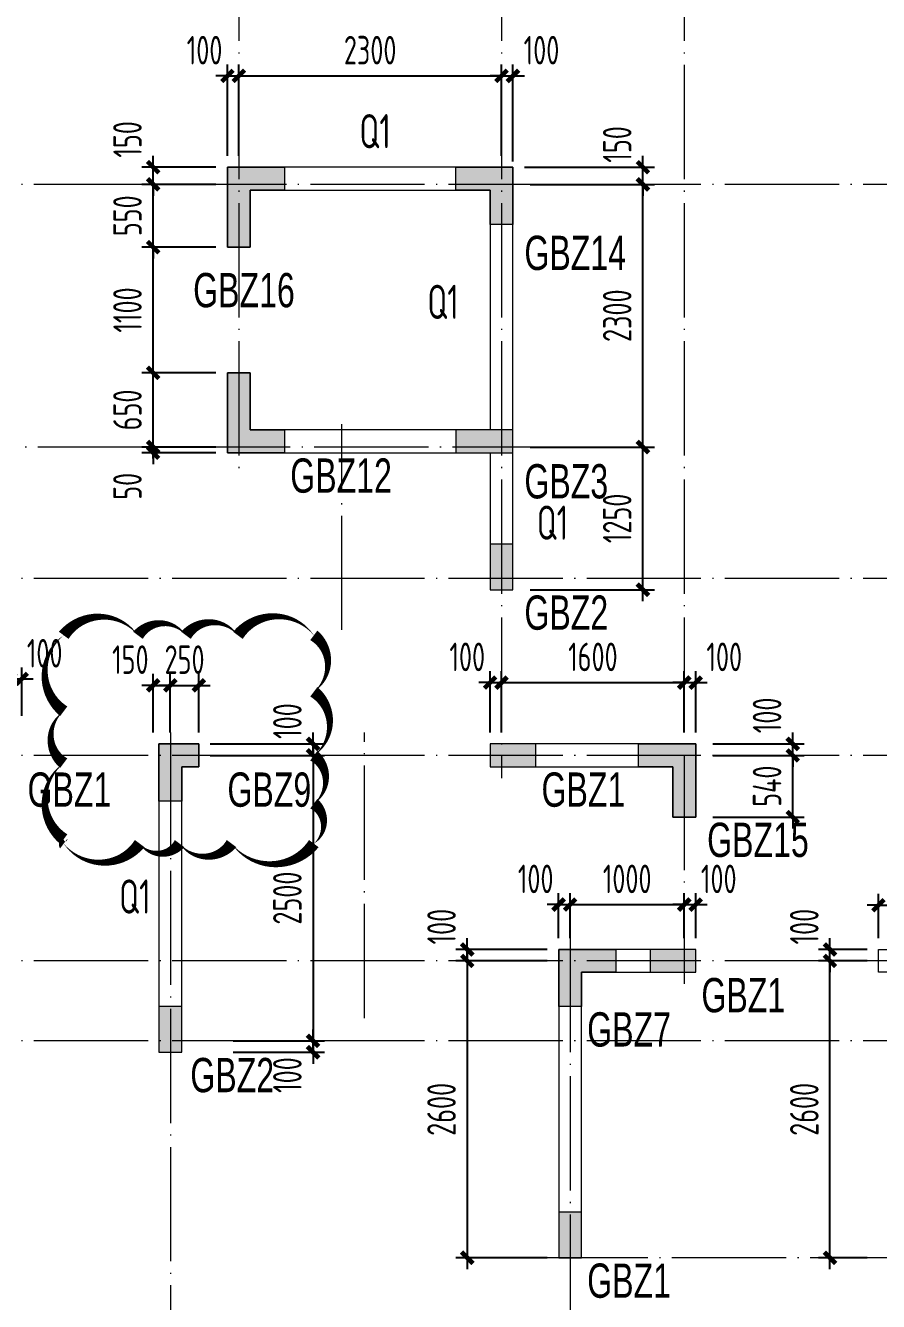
# Model space of a CAD drawing. Extents: x 5874492 to 7194610, y -939842 to -279257.
# Drawn here: x 6303842 to 6311310, y -764633 to -753460 of the extents above; entities that cross this region are included whole.
import ezdxf
from ezdxf.enums import TextEntityAlignment as Align

# ---------------------------------------------------------------- set-up
doc = ezdxf.new("R2010")
doc.units = 0
doc.header["$LTSCALE"] = 1000
doc.linetypes.add('DOTE', pattern=[2.42, 2, -0.2, 0.02, -0.2])
for name, color, linetype, lineweight in [('A-轴线-塔楼', 1, 'DOTE', 9), ('A-轴线-隔墙', 41, 'DOTE', 9), ('S-基础-HATCH', 251, 'Continuous', 20), ('S-墙柱-COLU', 50, 'Continuous', 20), ('S-墙柱-DIM', 3, 'Continuous', 20), ('S-墙柱-WALL', 6, 'Continuous', 20), ('S-墙柱-编号', 4, 'Continuous', 20), ('S-通用-TEXT', 7, 'Continuous', 20)]:
    doc.layers.add(name, color=color, linetype=linetype, lineweight=lineweight)
doc.layers.add('S-活动层-非打印1', color=170, linetype='Continuous', plot=False)
doc.styles.add('BW_Dim', font='Bweng.shx', dxfattribs={"width": 0.7, "bigfont": 'hztxt.shx'})
doc.styles.add('TSSD_Dimension', font='tssdeng.shx', dxfattribs={"width": 0.7, "bigfont": 'tssdchn.shx'})
doc.styles.add('TSSD_Rein', font='tssdeng.shx', dxfattribs={"width": 0.7, "bigfont": 'hztxt.shx'})
doc.dimstyles.new('TSSD_100_100', dxfattribs={"dimtxt": 250, "dimasz": 100, "dimexe": 100, "dimexo": 100, "dimgap": 100, "dimtad": 1, "dimdec": 0, "dimzin": 0, "dimdsep": 46, "dimtxsty": 'TSSD_Dimension', "dimblk": 'ARCHTICK', "dimcen": 0, "dimdle": 100, "dimclrt": 7, "dimadec": 0, "dimazin": 0, "dimtfac": 1, "dimtdec": 0, "dimtix": 1, "dimtmove": 2, "dimatfit": 0, "dimfxl": 0, "dimtolj": 1, "dimtzin": 0, "dimarcsym": 0})
doc.dimstyles.new('TSSD_100_100$0', dxfattribs={"dimtxt": 250, "dimasz": 100, "dimexe": 100, "dimexo": 250, "dimgap": 100, "dimtad": 1, "dimdec": 0, "dimzin": 0, "dimdsep": 46, "dimtxsty": 'TSSD_Dimension', "dimblk": 'ARCHTICK', "dimcen": 0, "dimdle": 100, "dimclrd": 256, "dimclre": 256, "dimclrt": 7, "dimadec": 0, "dimazin": 0, "dimtfac": 1, "dimtdec": 0, "dimtix": 1, "dimtmove": 2, "dimatfit": 3, "dimldrblk": 'ARCHTICK', "dimfxl": 0, "dimtolj": 1, "dimtzin": 0, "dimlwd": -1, "dimarcsym": 0})

# ---------------------------------------------------------------- blocks, each defined once
blk = doc.blocks.new('_ArchTick')
at = {"color": 0, "linetype": 'ByBlock', "const_width": 0.4}
blk.add_lwpolyline([(-0.5, -0.5), (0.5, 0.5)], dxfattribs=at)
blk = doc.blocks.new('*D1248')
at = {"layer": 'Defpoints', "color": 0, "transparency": 16777216}
for p in [(6308160, -754851), (6309248, -754851), (6308160, -757151)]:
    blk.add_point(p, dxfattribs=at)
at = {"layer": 'S-墙柱-DIM', "color": 0, "lineweight": -2, "transparency": 16777216}
for p, q in [((6309248, -757251), (6309248, -754751)), ((6308260, -754851), (6309348, -754851)), ((6308260, -757151), (6309348, -757151))]:
    blk.add_line(p, q, dxfattribs=at)
at = {"layer": 'S-墙柱-DIM', "color": 0, "lineweight": -2, "transparency": 16777216, "xscale": 100, "yscale": 100, "zscale": 100}
for p, rotation in [((6309248, -754851), 90), ((6309248, -757151), 270)]:
    blk.add_blockref('_ArchTick', p, dxfattribs=dict(at, rotation=rotation))
at = {"layer": 'S-墙柱-DIM', "color": 7, "transparency": 16777216, "insert": (6309023, -756001), "char_height": 250, "attachment_point": 5, "rotation": 90, "style": 'TSSD_Dimension'}
blk.add_mtext('\\A1;2300', dxfattribs=at)
blk = doc.blocks.new('*D1249')
at = {"layer": 'Defpoints', "color": 0, "transparency": 16777216}
for p in [(6305710, -753901), (6305610, -754701), (6305710, -754701)]:
    blk.add_point(p, dxfattribs=at)
at = {"layer": 'S-墙柱-DIM', "color": 0, "lineweight": -2, "transparency": 16777216}
for p, q in [((6305610, -754601), (6305610, -753801)), ((6305710, -754601), (6305710, -753801)), ((6305610, -753901), (6305510, -753901)), ((6305610, -753901), (6305710, -753901)), ((6305710, -753901), (6305810, -753901))]:
    blk.add_line(p, q, dxfattribs=at)
at = {"layer": 'S-墙柱-DIM', "color": 0, "lineweight": -2, "transparency": 16777216, "xscale": 100, "yscale": 100, "zscale": 100}
blk.add_blockref('_ArchTick', (6305610, -753901), dxfattribs=at)
at = {"layer": 'S-墙柱-DIM', "color": 0, "lineweight": -2, "transparency": 16777216, "xscale": 100, "yscale": 100, "zscale": 100, "rotation": 180}
blk.add_blockref('_ArchTick', (6305710, -753901), dxfattribs=at)
at = {"layer": 'S-墙柱-DIM', "color": 7, "transparency": 16777216, "insert": (6305410, -753676), "char_height": 250, "attachment_point": 5, "style": 'TSSD_Dimension'}
blk.add_mtext('\\A1;100', dxfattribs=at)
blk = doc.blocks.new('*D1250')
at = {"layer": 'Defpoints', "color": 0, "transparency": 16777216}
for p in [(6308010, -753901), (6305710, -754701), (6308010, -754701)]:
    blk.add_point(p, dxfattribs=at)
at = {"layer": 'S-墙柱-DIM', "color": 0, "lineweight": -2, "transparency": 16777216}
for p, q in [((6305710, -754601), (6305710, -753801)), ((6308010, -754601), (6308010, -753801)), ((6305610, -753901), (6308110, -753901))]:
    blk.add_line(p, q, dxfattribs=at)
at = {"layer": 'S-墙柱-DIM', "color": 0, "lineweight": -2, "transparency": 16777216, "xscale": 100, "yscale": 100, "zscale": 100, "rotation": 180}
blk.add_blockref('_ArchTick', (6305710, -753901), dxfattribs=at)
at = {"layer": 'S-墙柱-DIM', "color": 0, "lineweight": -2, "transparency": 16777216, "xscale": 100, "yscale": 100, "zscale": 100}
blk.add_blockref('_ArchTick', (6308010, -753901), dxfattribs=at)
at = {"layer": 'S-墙柱-DIM', "color": 7, "transparency": 16777216, "insert": (6306860, -753676), "char_height": 250, "attachment_point": 5, "style": 'TSSD_Dimension'}
blk.add_mtext('\\A1;2300', dxfattribs=at)
blk = doc.blocks.new('*D1251')
at = {"layer": 'Defpoints', "color": 0, "transparency": 16777216}
for p in [(6308160, -757151), (6309248, -757151), (6308160, -758401)]:
    blk.add_point(p, dxfattribs=at)
at = {"layer": 'S-墙柱-DIM', "color": 0, "lineweight": -2, "transparency": 16777216}
for p, q in [((6309248, -758501), (6309248, -757051)), ((6308260, -757151), (6309348, -757151)), ((6308260, -758401), (6309348, -758401))]:
    blk.add_line(p, q, dxfattribs=at)
at = {"layer": 'S-墙柱-DIM', "color": 0, "lineweight": -2, "transparency": 16777216, "xscale": 100, "yscale": 100, "zscale": 100}
for p, rotation in [((6309248, -757151), 90), ((6309248, -758401), 270)]:
    blk.add_blockref('_ArchTick', p, dxfattribs=dict(at, rotation=rotation))
at = {"layer": 'S-墙柱-DIM', "color": 7, "transparency": 16777216, "insert": (6309023, -757776), "char_height": 250, "attachment_point": 5, "rotation": 90, "style": 'TSSD_Dimension'}
blk.add_mtext('\\A1;1250', dxfattribs=at)
blk = doc.blocks.new('*D1252')
at = {"layer": 'Defpoints', "color": 0, "transparency": 16777216}
for p in [(6304960, -757151), (6305610, -757151), (6305610, -757201)]:
    blk.add_point(p, dxfattribs=at)
at = {"layer": 'S-墙柱-DIM', "color": 0, "lineweight": -2, "transparency": 16777216}
for p, q in [((6304960, -757151), (6304960, -757051)), ((6305510, -757151), (6304860, -757151)), ((6305510, -757201), (6304860, -757201)), ((6304960, -757201), (6304960, -757151)), ((6304960, -757201), (6304960, -757301))]:
    blk.add_line(p, q, dxfattribs=at)
at = {"layer": 'S-墙柱-DIM', "color": 0, "lineweight": -2, "transparency": 16777216, "xscale": 100, "yscale": 100, "zscale": 100}
for p, rotation in [((6304960, -757151), 270), ((6304960, -757201), 90)]:
    blk.add_blockref('_ArchTick', p, dxfattribs=dict(at, rotation=rotation))
at = {"layer": 'S-墙柱-DIM', "color": 7, "transparency": 16777216, "insert": (6304735, -757495), "char_height": 250, "attachment_point": 5, "rotation": 90, "style": 'TSSD_Dimension'}
blk.add_mtext('\\A1;50', dxfattribs=at)
blk = doc.blocks.new('*D1253')
at = {"layer": 'Defpoints', "color": 0, "transparency": 16777216}
for p in [(6304960, -756501), (6305610, -756501), (6305610, -757151)]:
    blk.add_point(p, dxfattribs=at)
at = {"layer": 'S-墙柱-DIM', "color": 0, "lineweight": -2, "transparency": 16777216}
for p, q in [((6304960, -757251), (6304960, -756401)), ((6305510, -756501), (6304860, -756501)), ((6305510, -757151), (6304860, -757151))]:
    blk.add_line(p, q, dxfattribs=at)
at = {"layer": 'S-墙柱-DIM', "color": 0, "lineweight": -2, "transparency": 16777216, "xscale": 100, "yscale": 100, "zscale": 100}
for p, rotation in [((6304960, -756501), 90), ((6304960, -757151), 270)]:
    blk.add_blockref('_ArchTick', p, dxfattribs=dict(at, rotation=rotation))
at = {"layer": 'S-墙柱-DIM', "color": 7, "transparency": 16777216, "insert": (6304735, -756826), "char_height": 250, "attachment_point": 5, "rotation": 90, "style": 'TSSD_Dimension'}
blk.add_mtext('\\A1;650', dxfattribs=at)
blk = doc.blocks.new('*D1254')
at = {"layer": 'Defpoints', "color": 0, "transparency": 16777216}
for p in [(6304960, -755401), (6305610, -755401), (6305610, -756501)]:
    blk.add_point(p, dxfattribs=at)
at = {"layer": 'S-墙柱-DIM', "color": 0, "lineweight": -2, "transparency": 16777216}
for p, q in [((6304960, -756601), (6304960, -755301)), ((6305510, -755401), (6304860, -755401)), ((6305510, -756501), (6304860, -756501))]:
    blk.add_line(p, q, dxfattribs=at)
at = {"layer": 'S-墙柱-DIM', "color": 0, "lineweight": -2, "transparency": 16777216, "xscale": 100, "yscale": 100, "zscale": 100}
for p, rotation in [((6304960, -755401), 90), ((6304960, -756501), 270)]:
    blk.add_blockref('_ArchTick', p, dxfattribs=dict(at, rotation=rotation))
at = {"layer": 'S-墙柱-DIM', "color": 7, "transparency": 16777216, "insert": (6304735, -755951), "char_height": 250, "attachment_point": 5, "rotation": 90, "style": 'TSSD_Dimension'}
blk.add_mtext('\\A1;1100', dxfattribs=at)
blk = doc.blocks.new('*D1255')
at = {"layer": 'Defpoints', "color": 0, "transparency": 16777216}
for p in [(6304960, -754851), (6305610, -754851), (6305610, -755401)]:
    blk.add_point(p, dxfattribs=at)
at = {"layer": 'S-墙柱-DIM', "color": 0, "lineweight": -2, "transparency": 16777216}
for p, q in [((6304960, -754851), (6304960, -754751)), ((6305510, -754851), (6304860, -754851)), ((6304960, -755401), (6304960, -754851)), ((6305510, -755401), (6304860, -755401)), ((6304960, -755401), (6304960, -755501))]:
    blk.add_line(p, q, dxfattribs=at)
at = {"layer": 'S-墙柱-DIM', "color": 0, "lineweight": -2, "transparency": 16777216, "xscale": 100, "yscale": 100, "zscale": 100}
for p, rotation in [((6304960, -754851), 270), ((6304960, -755401), 90)]:
    blk.add_blockref('_ArchTick', p, dxfattribs=dict(at, rotation=rotation))
at = {"layer": 'S-墙柱-DIM', "color": 7, "transparency": 16777216, "insert": (6304735, -755126), "char_height": 250, "attachment_point": 5, "rotation": 90, "style": 'TSSD_Dimension'}
blk.add_mtext('\\A1;550', dxfattribs=at)
blk = doc.blocks.new('*D1276')
at = {"layer": 'Defpoints', "color": 0, "transparency": 16777216}
for p in [(6303810, -759182), (6303710, -759604), (6303810, -759604)]:
    blk.add_point(p, dxfattribs=at)
at = {"layer": 'S-墙柱-DIM', "color": 0, "lineweight": -2, "transparency": 16777216}
for p, q in [((6303710, -759504), (6303710, -759082)), ((6303810, -759504), (6303810, -759082)), ((6303710, -759182), (6303610, -759182)), ((6303710, -759182), (6303810, -759182)), ((6303810, -759182), (6303910, -759182))]:
    blk.add_line(p, q, dxfattribs=at)
at = {"layer": 'S-墙柱-DIM', "color": 0, "lineweight": -2, "transparency": 16777216, "xscale": 100, "yscale": 100, "zscale": 100}
blk.add_blockref('_ArchTick', (6303710, -759182), dxfattribs=at)
at = {"layer": 'S-墙柱-DIM', "color": 0, "lineweight": -2, "transparency": 16777216, "xscale": 100, "yscale": 100, "zscale": 100, "rotation": 180}
blk.add_blockref('_ArchTick', (6303810, -759182), dxfattribs=at)
at = {"layer": 'S-墙柱-DIM', "color": 7, "transparency": 16777216, "insert": (6304010, -758957), "char_height": 250, "attachment_point": 5, "style": 'TSSD_Dimension'}
blk.add_mtext('\\A1;100', dxfattribs=at)
blk = doc.blocks.new('*D1282')
at = {"layer": 'Defpoints', "color": 0, "transparency": 16777216}
for p in [(6305560, -762351), (6306360, -762351), (6305560, -762451)]:
    blk.add_point(p, dxfattribs=at)
at = {"layer": 'S-墙柱-DIM', "color": 0, "lineweight": -2, "transparency": 16777216}
for p, q in [((6306360, -762351), (6306360, -762251)), ((6305660, -762351), (6306460, -762351)), ((6306360, -762451), (6306360, -762351)), ((6305660, -762451), (6306460, -762451)), ((6306360, -762451), (6306360, -762551))]:
    blk.add_line(p, q, dxfattribs=at)
at = {"layer": 'S-墙柱-DIM', "color": 0, "lineweight": -2, "transparency": 16777216, "xscale": 100, "yscale": 100, "zscale": 100}
for p, rotation in [((6306360, -762351), 270), ((6306360, -762451), 90)]:
    blk.add_blockref('_ArchTick', p, dxfattribs=dict(at, rotation=rotation))
at = {"layer": 'S-墙柱-DIM', "color": 7, "transparency": 16777216, "insert": (6306135, -762651), "char_height": 250, "attachment_point": 5, "rotation": 90, "style": 'TSSD_Dimension'}
blk.add_mtext('\\A1;100', dxfattribs=at)
blk = doc.blocks.new('*D1283')
at = {"layer": 'Defpoints', "color": 0, "transparency": 16777216}
for p in [(6305360, -759851), (6305560, -762351), (6306360, -762351)]:
    blk.add_point(p, dxfattribs=at)
at = {"layer": 'S-墙柱-DIM', "color": 0, "lineweight": -2, "transparency": 16777216}
for p, q in [((6306360, -759751), (6306360, -762451)), ((6305460, -759851), (6306460, -759851)), ((6305660, -762351), (6306460, -762351))]:
    blk.add_line(p, q, dxfattribs=at)
at = {"layer": 'S-墙柱-DIM', "color": 0, "lineweight": -2, "transparency": 16777216, "xscale": 100, "yscale": 100, "zscale": 100}
for p, rotation in [((6306360, -759851), 90), ((6306360, -762351), 270)]:
    blk.add_blockref('_ArchTick', p, dxfattribs=dict(at, rotation=rotation))
at = {"layer": 'S-墙柱-DIM', "color": 7, "transparency": 16777216, "insert": (6306135, -761101), "char_height": 250, "attachment_point": 5, "rotation": 90, "style": 'TSSD_Dimension'}
blk.add_mtext('\\A1;2500', dxfattribs=at)
blk = doc.blocks.new('*D1284')
at = {"layer": 'Defpoints', "color": 0, "transparency": 16777216}
for p in [(6305360, -759751), (6306360, -759751), (6305360, -759851)]:
    blk.add_point(p, dxfattribs=at)
at = {"layer": 'S-墙柱-DIM', "color": 0, "lineweight": -2, "transparency": 16777216}
for p, q in [((6306360, -759751), (6306360, -759651)), ((6305460, -759751), (6306460, -759751)), ((6306360, -759851), (6306360, -759751)), ((6305460, -759851), (6306460, -759851)), ((6306360, -759851), (6306360, -759951))]:
    blk.add_line(p, q, dxfattribs=at)
at = {"layer": 'S-墙柱-DIM', "color": 0, "lineweight": -2, "transparency": 16777216, "xscale": 100, "yscale": 100, "zscale": 100}
for p, rotation in [((6306360, -759751), 270), ((6306360, -759851), 90)]:
    blk.add_blockref('_ArchTick', p, dxfattribs=dict(at, rotation=rotation))
at = {"layer": 'S-墙柱-DIM', "color": 7, "transparency": 16777216, "insert": (6306135, -759551), "char_height": 250, "attachment_point": 5, "rotation": 90, "style": 'TSSD_Dimension'}
blk.add_mtext('\\A1;100', dxfattribs=at)
blk = doc.blocks.new('*D1285')
at = {"layer": 'Defpoints', "color": 0, "transparency": 16777216}
for p in [(6305110, -759238), (6304960, -759751), (6305110, -759751)]:
    blk.add_point(p, dxfattribs=at)
at = {"layer": 'S-墙柱-DIM', "color": 0, "lineweight": -2, "transparency": 16777216}
for p, q in [((6304960, -759238), (6304860, -759238)), ((6304960, -759651), (6304960, -759138)), ((6304960, -759238), (6305110, -759238)), ((6305110, -759651), (6305110, -759138)), ((6305110, -759238), (6305210, -759238))]:
    blk.add_line(p, q, dxfattribs=at)
at = {"layer": 'S-墙柱-DIM', "color": 0, "lineweight": -2, "transparency": 16777216, "xscale": 100, "yscale": 100, "zscale": 100}
blk.add_blockref('_ArchTick', (6304960, -759238), dxfattribs=at)
at = {"layer": 'S-墙柱-DIM', "color": 0, "lineweight": -2, "transparency": 16777216, "xscale": 100, "yscale": 100, "zscale": 100, "rotation": 180}
blk.add_blockref('_ArchTick', (6305110, -759238), dxfattribs=at)
at = {"layer": 'S-墙柱-DIM', "color": 7, "transparency": 16777216, "insert": (6304760, -759013), "char_height": 250, "attachment_point": 5, "style": 'TSSD_Dimension'}
blk.add_mtext('\\A1;150', dxfattribs=at)
blk = doc.blocks.new('*D1286')
at = {"layer": 'Defpoints', "color": 0, "transparency": 16777216}
for p in [(6305360, -759238), (6305110, -759751), (6305360, -759751)]:
    blk.add_point(p, dxfattribs=at)
at = {"layer": 'S-墙柱-DIM', "color": 0, "lineweight": -2, "transparency": 16777216}
for p, q in [((6305110, -759238), (6305010, -759238)), ((6305110, -759651), (6305110, -759138)), ((6305110, -759238), (6305360, -759238)), ((6305360, -759651), (6305360, -759138)), ((6305360, -759238), (6305460, -759238))]:
    blk.add_line(p, q, dxfattribs=at)
at = {"layer": 'S-墙柱-DIM', "color": 0, "lineweight": -2, "transparency": 16777216, "xscale": 100, "yscale": 100, "zscale": 100}
blk.add_blockref('_ArchTick', (6305110, -759238), dxfattribs=at)
at = {"layer": 'S-墙柱-DIM', "color": 0, "lineweight": -2, "transparency": 16777216, "xscale": 100, "yscale": 100, "zscale": 100, "rotation": 180}
blk.add_blockref('_ArchTick', (6305360, -759238), dxfattribs=at)
at = {"layer": 'S-墙柱-DIM', "color": 7, "transparency": 16777216, "insert": (6305235, -759013), "char_height": 250, "attachment_point": 5, "style": 'TSSD_Dimension'}
blk.add_mtext('\\A1;250', dxfattribs=at)
blk = doc.blocks.new('*D1287')
at = {"layer": 'Defpoints', "color": 0, "transparency": 16777216}
for p in [(6309760, -759851), (6310560, -759851), (6309760, -760391)]:
    blk.add_point(p, dxfattribs=at)
at = {"layer": 'S-墙柱-DIM', "color": 0, "lineweight": -2, "transparency": 16777216}
for p, q in [((6310560, -759851), (6310560, -759751)), ((6309860, -759851), (6310660, -759851)), ((6310560, -760391), (6310560, -759851)), ((6309860, -760391), (6310660, -760391)), ((6310560, -760391), (6310560, -760491))]:
    blk.add_line(p, q, dxfattribs=at)
at = {"layer": 'S-墙柱-DIM', "color": 0, "lineweight": -2, "transparency": 16777216, "xscale": 100, "yscale": 100, "zscale": 100}
for p, rotation in [((6310560, -759851), 270), ((6310560, -760391), 90)]:
    blk.add_blockref('_ArchTick', p, dxfattribs=dict(at, rotation=rotation))
at = {"layer": 'S-墙柱-DIM', "color": 7, "transparency": 16777216, "insert": (6310335, -760121), "char_height": 250, "attachment_point": 5, "rotation": 90, "style": 'TSSD_Dimension'}
blk.add_mtext('\\A1;540', dxfattribs=at)
blk = doc.blocks.new('*D1288')
at = {"layer": 'Defpoints', "color": 0, "transparency": 16777216}
for p in [(6309760, -759751), (6310560, -759751), (6309760, -759851)]:
    blk.add_point(p, dxfattribs=at)
at = {"layer": 'S-墙柱-DIM', "color": 0, "lineweight": -2, "transparency": 16777216}
for p, q in [((6310560, -759751), (6310560, -759651)), ((6309860, -759751), (6310660, -759751)), ((6310560, -759851), (6310560, -759751)), ((6309860, -759851), (6310660, -759851)), ((6310560, -759851), (6310560, -759951))]:
    blk.add_line(p, q, dxfattribs=at)
at = {"layer": 'S-墙柱-DIM', "color": 0, "lineweight": -2, "transparency": 16777216, "xscale": 100, "yscale": 100, "zscale": 100}
for p, rotation in [((6310560, -759751), 270), ((6310560, -759851), 90)]:
    blk.add_blockref('_ArchTick', p, dxfattribs=dict(at, rotation=rotation))
at = {"layer": 'S-墙柱-DIM', "color": 7, "transparency": 16777216, "insert": (6310335, -759501), "char_height": 250, "attachment_point": 5, "rotation": 90, "style": 'TSSD_Dimension'}
blk.add_mtext('\\A1;100', dxfattribs=at)
blk = doc.blocks.new('*D1289')
at = {"layer": 'Defpoints', "color": 0, "transparency": 16777216}
for p in [(6308010, -759214), (6307910, -759751), (6308010, -759751)]:
    blk.add_point(p, dxfattribs=at)
at = {"layer": 'S-墙柱-DIM', "color": 0, "lineweight": -2, "transparency": 16777216}
for p, q in [((6307910, -759651), (6307910, -759114)), ((6308010, -759651), (6308010, -759114)), ((6307910, -759214), (6307810, -759214)), ((6307910, -759214), (6308010, -759214)), ((6308010, -759214), (6308110, -759214))]:
    blk.add_line(p, q, dxfattribs=at)
at = {"layer": 'S-墙柱-DIM', "color": 0, "lineweight": -2, "transparency": 16777216, "xscale": 100, "yscale": 100, "zscale": 100}
blk.add_blockref('_ArchTick', (6307910, -759214), dxfattribs=at)
at = {"layer": 'S-墙柱-DIM', "color": 0, "lineweight": -2, "transparency": 16777216, "xscale": 100, "yscale": 100, "zscale": 100, "rotation": 180}
blk.add_blockref('_ArchTick', (6308010, -759214), dxfattribs=at)
at = {"layer": 'S-墙柱-DIM', "color": 7, "transparency": 16777216, "insert": (6307710, -758989), "char_height": 250, "attachment_point": 5, "style": 'TSSD_Dimension'}
blk.add_mtext('\\A1;100', dxfattribs=at)
blk = doc.blocks.new('*D1290')
at = {"layer": 'Defpoints', "color": 0, "transparency": 16777216}
for p in [(6309610, -759214), (6308010, -759751), (6309610, -759751)]:
    blk.add_point(p, dxfattribs=at)
at = {"layer": 'S-墙柱-DIM', "color": 0, "lineweight": -2, "transparency": 16777216}
for p, q in [((6308010, -759651), (6308010, -759114)), ((6309610, -759651), (6309610, -759114)), ((6307910, -759214), (6309710, -759214))]:
    blk.add_line(p, q, dxfattribs=at)
at = {"layer": 'S-墙柱-DIM', "color": 0, "lineweight": -2, "transparency": 16777216, "xscale": 100, "yscale": 100, "zscale": 100, "rotation": 180}
blk.add_blockref('_ArchTick', (6308010, -759214), dxfattribs=at)
at = {"layer": 'S-墙柱-DIM', "color": 0, "lineweight": -2, "transparency": 16777216, "xscale": 100, "yscale": 100, "zscale": 100}
blk.add_blockref('_ArchTick', (6309610, -759214), dxfattribs=at)
at = {"layer": 'S-墙柱-DIM', "color": 7, "transparency": 16777216, "insert": (6308810, -758989), "char_height": 250, "attachment_point": 5, "style": 'TSSD_Dimension'}
blk.add_mtext('\\A1;1600', dxfattribs=at)
blk = doc.blocks.new('*D1295')
at = {"layer": 'Defpoints', "color": 0, "transparency": 16777216}
for p in [(6308510, -761651), (6307710, -764251), (6308510, -764251)]:
    blk.add_point(p, dxfattribs=at)
at = {"layer": 'S-墙柱-DIM', "color": 0, "lineweight": -2, "transparency": 16777216}
for p, q in [((6307710, -761551), (6307710, -764351)), ((6308410, -761651), (6307610, -761651)), ((6308410, -764251), (6307610, -764251))]:
    blk.add_line(p, q, dxfattribs=at)
at = {"layer": 'S-墙柱-DIM', "color": 0, "lineweight": -2, "transparency": 16777216, "xscale": 100, "yscale": 100, "zscale": 100}
for p, rotation in [((6307710, -761651), 90), ((6307710, -764251), 270)]:
    blk.add_blockref('_ArchTick', p, dxfattribs=dict(at, rotation=rotation))
at = {"layer": 'S-墙柱-DIM', "color": 7, "transparency": 16777216, "insert": (6307485, -762951), "char_height": 250, "attachment_point": 5, "rotation": 90, "style": 'TSSD_Dimension'}
blk.add_mtext('\\A1;2600', dxfattribs=at)
blk = doc.blocks.new('*D1296')
at = {"layer": 'Defpoints', "color": 0, "transparency": 16777216}
for p in [(6307710, -761551), (6308510, -761551), (6308510, -761651)]:
    blk.add_point(p, dxfattribs=at)
at = {"layer": 'S-墙柱-DIM', "color": 0, "lineweight": -2, "transparency": 16777216}
for p, q in [((6307710, -761551), (6307710, -761451)), ((6308410, -761551), (6307610, -761551)), ((6307710, -761651), (6307710, -761551)), ((6308410, -761651), (6307610, -761651)), ((6307710, -761651), (6307710, -761751))]:
    blk.add_line(p, q, dxfattribs=at)
at = {"layer": 'S-墙柱-DIM', "color": 0, "lineweight": -2, "transparency": 16777216, "xscale": 100, "yscale": 100, "zscale": 100}
for p, rotation in [((6307710, -761551), 270), ((6307710, -761651), 90)]:
    blk.add_blockref('_ArchTick', p, dxfattribs=dict(at, rotation=rotation))
at = {"layer": 'S-墙柱-DIM', "color": 7, "transparency": 16777216, "insert": (6307485, -761351), "char_height": 250, "attachment_point": 5, "rotation": 90, "style": 'TSSD_Dimension'}
blk.add_mtext('\\A1;100', dxfattribs=at)
blk = doc.blocks.new('*D1297')
at = {"layer": 'Defpoints', "color": 0, "transparency": 16777216}
for p in [(6309710, -761158), (6309610, -761551), (6309710, -761551)]:
    blk.add_point(p, dxfattribs=at)
at = {"layer": 'S-墙柱-DIM', "color": 0, "lineweight": -2, "transparency": 16777216}
for p, q in [((6309610, -761451), (6309610, -761058)), ((6309710, -761451), (6309710, -761058)), ((6309610, -761158), (6309510, -761158)), ((6309610, -761158), (6309710, -761158)), ((6309710, -761158), (6309810, -761158))]:
    blk.add_line(p, q, dxfattribs=at)
at = {"layer": 'S-墙柱-DIM', "color": 0, "lineweight": -2, "transparency": 16777216, "xscale": 100, "yscale": 100, "zscale": 100}
blk.add_blockref('_ArchTick', (6309610, -761158), dxfattribs=at)
at = {"layer": 'S-墙柱-DIM', "color": 0, "lineweight": -2, "transparency": 16777216, "xscale": 100, "yscale": 100, "zscale": 100, "rotation": 180}
blk.add_blockref('_ArchTick', (6309710, -761158), dxfattribs=at)
at = {"layer": 'S-墙柱-DIM', "color": 7, "transparency": 16777216, "insert": (6309912, -760933), "char_height": 250, "attachment_point": 5, "style": 'TSSD_Dimension'}
blk.add_mtext('\\A1;100', dxfattribs=at)
blk = doc.blocks.new('*D1298')
at = {"layer": 'Defpoints', "color": 0, "transparency": 16777216}
for p in [(6309610, -761158), (6308610, -761551), (6309610, -761551)]:
    blk.add_point(p, dxfattribs=at)
at = {"layer": 'S-墙柱-DIM', "color": 0, "lineweight": -2, "transparency": 16777216}
for p, q in [((6308610, -761451), (6308610, -761058)), ((6309610, -761451), (6309610, -761058)), ((6308510, -761158), (6309710, -761158))]:
    blk.add_line(p, q, dxfattribs=at)
at = {"layer": 'S-墙柱-DIM', "color": 0, "lineweight": -2, "transparency": 16777216, "xscale": 100, "yscale": 100, "zscale": 100, "rotation": 180}
blk.add_blockref('_ArchTick', (6308610, -761158), dxfattribs=at)
at = {"layer": 'S-墙柱-DIM', "color": 0, "lineweight": -2, "transparency": 16777216, "xscale": 100, "yscale": 100, "zscale": 100}
blk.add_blockref('_ArchTick', (6309610, -761158), dxfattribs=at)
at = {"layer": 'S-墙柱-DIM', "color": 7, "transparency": 16777216, "insert": (6309110, -760933), "char_height": 250, "attachment_point": 5, "style": 'TSSD_Dimension'}
blk.add_mtext('\\A1;1000', dxfattribs=at)
blk = doc.blocks.new('*D1299')
at = {"layer": 'Defpoints', "color": 0, "transparency": 16777216}
for p in [(6308610, -761158), (6308510, -761551), (6308610, -761551)]:
    blk.add_point(p, dxfattribs=at)
at = {"layer": 'S-墙柱-DIM', "color": 0, "lineweight": -2, "transparency": 16777216}
for p, q in [((6308510, -761451), (6308510, -761058)), ((6308610, -761451), (6308610, -761058)), ((6308510, -761158), (6308410, -761158)), ((6308510, -761158), (6308610, -761158)), ((6308610, -761158), (6308710, -761158))]:
    blk.add_line(p, q, dxfattribs=at)
at = {"layer": 'S-墙柱-DIM', "color": 0, "lineweight": -2, "transparency": 16777216, "xscale": 100, "yscale": 100, "zscale": 100}
blk.add_blockref('_ArchTick', (6308510, -761158), dxfattribs=at)
at = {"layer": 'S-墙柱-DIM', "color": 0, "lineweight": -2, "transparency": 16777216, "xscale": 100, "yscale": 100, "zscale": 100, "rotation": 180}
blk.add_blockref('_ArchTick', (6308610, -761158), dxfattribs=at)
at = {"layer": 'S-墙柱-DIM', "color": 7, "transparency": 16777216, "insert": (6308309, -760933), "char_height": 250, "attachment_point": 5, "style": 'TSSD_Dimension'}
blk.add_mtext('\\A1;100', dxfattribs=at)
blk = doc.blocks.new('*D1300')
at = {"layer": 'Defpoints', "color": 0, "transparency": 16777216}
for p in [(6310886, -761651), (6311310, -761651), (6311310, -764251)]:
    blk.add_point(p, dxfattribs=at)
at = {"layer": 'S-墙柱-DIM', "color": 0, "lineweight": -2, "transparency": 16777216}
for p, q in [((6310886, -764351), (6310886, -761551)), ((6311210, -761651), (6310786, -761651)), ((6311210, -764251), (6310786, -764251))]:
    blk.add_line(p, q, dxfattribs=at)
at = {"layer": 'S-墙柱-DIM', "color": 0, "lineweight": -2, "transparency": 16777216, "xscale": 100, "yscale": 100, "zscale": 100}
for p, rotation in [((6310886, -761651), 90), ((6310886, -764251), 270)]:
    blk.add_blockref('_ArchTick', p, dxfattribs=dict(at, rotation=rotation))
at = {"layer": 'S-墙柱-DIM', "color": 7, "transparency": 16777216, "insert": (6310661, -762951), "char_height": 250, "attachment_point": 5, "rotation": 90, "style": 'TSSD_Dimension'}
blk.add_mtext('\\A1;2600', dxfattribs=at)
blk = doc.blocks.new('*D1301')
at = {"layer": 'Defpoints', "color": 0, "transparency": 16777216}
for p in [(6310886, -761551), (6311310, -761551), (6311310, -761651)]:
    blk.add_point(p, dxfattribs=at)
at = {"layer": 'S-墙柱-DIM', "color": 0, "lineweight": -2, "transparency": 16777216}
for p, q in [((6310886, -761551), (6310886, -761451)), ((6311210, -761551), (6310786, -761551)), ((6310886, -761651), (6310886, -761551)), ((6311210, -761651), (6310786, -761651)), ((6310886, -761651), (6310886, -761751))]:
    blk.add_line(p, q, dxfattribs=at)
at = {"layer": 'S-墙柱-DIM', "color": 0, "lineweight": -2, "transparency": 16777216, "xscale": 100, "yscale": 100, "zscale": 100}
for p, rotation in [((6310886, -761551), 270), ((6310886, -761651), 90)]:
    blk.add_blockref('_ArchTick', p, dxfattribs=dict(at, rotation=rotation))
at = {"layer": 'S-墙柱-DIM', "color": 7, "transparency": 16777216, "insert": (6310661, -761351), "char_height": 250, "attachment_point": 5, "rotation": 90, "style": 'TSSD_Dimension'}
blk.add_mtext('\\A1;100', dxfattribs=at)
blk = doc.blocks.new('*D1302')
at = {"layer": 'Defpoints', "color": 0, "transparency": 16777216}
for p in [(6311810, -761164), (6311310, -761551), (6311810, -761551)]:
    blk.add_point(p, dxfattribs=at)
at = {"layer": 'S-墙柱-DIM', "color": 0, "lineweight": -2, "transparency": 16777216}
for p, q in [((6311310, -761451), (6311310, -761064)), ((6311810, -761451), (6311810, -761064)), ((6311310, -761164), (6311210, -761164)), ((6311310, -761164), (6311810, -761164)), ((6311810, -761164), (6311910, -761164))]:
    blk.add_line(p, q, dxfattribs=at)
at = {"layer": 'S-墙柱-DIM', "color": 0, "lineweight": -2, "transparency": 16777216, "xscale": 100, "yscale": 100, "zscale": 100}
blk.add_blockref('_ArchTick', (6311310, -761164), dxfattribs=at)
at = {"layer": 'S-墙柱-DIM', "color": 0, "lineweight": -2, "transparency": 16777216, "xscale": 100, "yscale": 100, "zscale": 100, "rotation": 180}
blk.add_blockref('_ArchTick', (6311810, -761164), dxfattribs=at)
at = {"layer": 'S-墙柱-DIM', "color": 7, "transparency": 16777216, "insert": (6311560, -760939), "char_height": 250, "attachment_point": 5, "style": 'TSSD_Dimension'}
blk.add_mtext('\\A1;500', dxfattribs=at)
blk = doc.blocks.new('*D1637')
at = {"layer": 'Defpoints', "color": 0, "transparency": 16777216}
for p in [(6308110, -753901), (6308010, -754701), (6308110, -754751)]:
    blk.add_point(p, dxfattribs=at)
at = {"layer": 'S-墙柱-DIM', "color": 0, "lineweight": -2, "transparency": 16777216}
for p, q in [((6308010, -754601), (6308010, -753801)), ((6308110, -754651), (6308110, -753801)), ((6308010, -753901), (6307910, -753901)), ((6308010, -753901), (6308110, -753901)), ((6308110, -753901), (6308210, -753901))]:
    blk.add_line(p, q, dxfattribs=at)
at = {"layer": 'S-墙柱-DIM', "color": 0, "lineweight": -2, "transparency": 16777216, "xscale": 100, "yscale": 100, "zscale": 100}
blk.add_blockref('_ArchTick', (6308010, -753901), dxfattribs=at)
at = {"layer": 'S-墙柱-DIM', "color": 0, "lineweight": -2, "transparency": 16777216, "xscale": 100, "yscale": 100, "zscale": 100, "rotation": 180}
blk.add_blockref('_ArchTick', (6308110, -753901), dxfattribs=at)
at = {"layer": 'S-墙柱-DIM', "color": 7, "transparency": 16777216, "insert": (6308360, -753676), "char_height": 250, "attachment_point": 5, "style": 'TSSD_Dimension'}
blk.add_mtext('\\A1;100', dxfattribs=at)
blk = doc.blocks.new('*D1638')
at = {"layer": 'Defpoints', "color": 0, "transparency": 16777216}
for p in [(6308110, -754701), (6309248, -754701), (6308160, -754851)]:
    blk.add_point(p, dxfattribs=at)
at = {"layer": 'S-墙柱-DIM', "color": 0, "lineweight": -2, "transparency": 16777216}
for p, q in [((6309248, -754701), (6309248, -754601)), ((6308210, -754701), (6309348, -754701)), ((6309248, -754851), (6309248, -754701)), ((6308260, -754851), (6309348, -754851)), ((6309248, -754851), (6309248, -754951))]:
    blk.add_line(p, q, dxfattribs=at)
at = {"layer": 'S-墙柱-DIM', "color": 0, "lineweight": -2, "transparency": 16777216, "xscale": 100, "yscale": 100, "zscale": 100}
for p, rotation in [((6309248, -754701), 270), ((6309248, -754851), 90)]:
    blk.add_blockref('_ArchTick', p, dxfattribs=dict(at, rotation=rotation))
at = {"layer": 'S-墙柱-DIM', "color": 7, "transparency": 16777216, "insert": (6309023, -754501), "char_height": 250, "attachment_point": 5, "rotation": 90, "style": 'TSSD_Dimension'}
blk.add_mtext('\\A1;150', dxfattribs=at)
blk = doc.blocks.new('*D1639')
at = {"layer": 'Defpoints', "color": 0, "transparency": 16777216}
for p in [(6304960, -754701), (6305610, -754701), (6305610, -754851)]:
    blk.add_point(p, dxfattribs=at)
at = {"layer": 'S-墙柱-DIM', "color": 0, "lineweight": -2, "transparency": 16777216}
for p, q in [((6304960, -754701), (6304960, -754601)), ((6305510, -754701), (6304860, -754701)), ((6304960, -754851), (6304960, -754701)), ((6305510, -754851), (6304860, -754851)), ((6304960, -754851), (6304960, -754951))]:
    blk.add_line(p, q, dxfattribs=at)
at = {"layer": 'S-墙柱-DIM', "color": 0, "lineweight": -2, "transparency": 16777216, "xscale": 100, "yscale": 100, "zscale": 100}
for p, rotation in [((6304960, -754701), 270), ((6304960, -754851), 90)]:
    blk.add_blockref('_ArchTick', p, dxfattribs=dict(at, rotation=rotation))
at = {"layer": 'S-墙柱-DIM', "color": 7, "transparency": 16777216, "insert": (6304735, -754457), "char_height": 250, "attachment_point": 5, "rotation": 90, "style": 'TSSD_Dimension'}
blk.add_mtext('\\A1;150', dxfattribs=at)
blk = doc.blocks.new('*D1640')
at = {"layer": 'Defpoints', "color": 0, "transparency": 16777216}
for p in [(6309710, -759214), (6309610, -759751), (6309710, -759751)]:
    blk.add_point(p, dxfattribs=at)
at = {"layer": 'S-墙柱-DIM', "color": 0, "lineweight": -2, "transparency": 16777216}
for p, q in [((6309610, -759651), (6309610, -759114)), ((6309710, -759651), (6309710, -759114)), ((6309610, -759214), (6309510, -759214)), ((6309610, -759214), (6309710, -759214)), ((6309710, -759214), (6309810, -759214))]:
    blk.add_line(p, q, dxfattribs=at)
at = {"layer": 'S-墙柱-DIM', "color": 0, "lineweight": -2, "transparency": 16777216, "xscale": 100, "yscale": 100, "zscale": 100}
blk.add_blockref('_ArchTick', (6309610, -759214), dxfattribs=at)
at = {"layer": 'S-墙柱-DIM', "color": 0, "lineweight": -2, "transparency": 16777216, "xscale": 100, "yscale": 100, "zscale": 100, "rotation": 180}
blk.add_blockref('_ArchTick', (6309710, -759214), dxfattribs=at)
at = {"layer": 'S-墙柱-DIM', "color": 7, "transparency": 16777216, "insert": (6309960, -758989), "char_height": 250, "attachment_point": 5, "style": 'TSSD_Dimension'}
blk.add_mtext('\\A1;100', dxfattribs=at)
blk = doc.blocks.new('ZHOUWANG3')
at = {"layer": 'A-轴线-塔楼', "linetype": 'DOTE', "ltscale": 0.5}
for p, q in [((99452, 248942), (99452, 244136)), ((101752, 248942), (101752, 241486)), ((103352, 248942), (103352, 239686)), ((139798, 246686), (85362, 246686)), ((102322, 244386), (85362, 244386)), ((139798, 243236), (85362, 243236)), ((98852, 241886), (98852, 226834)), ((139798, 241686), (85362, 241686)), ((102352, 240086), (102352, 226834)), ((139798, 239886), (85362, 239886)), ((139798, 239186), (85362, 239186))]:
    blk.add_line(p, q, dxfattribs=at)
at = {"layer": 'A-轴线-隔墙', "ltscale": 0.5}
for p, q in [((100352, 242784), (100352, 244586)), ((100552, 239386), (100552, 241886)), ((122394, 237286), (101608, 237286))]:
    blk.add_line(p, q, dxfattribs=at)

msp = doc.modelspace()

# ---------------------------------------------------------------- hatches: boundary and pattern name
at = {"layer": 'S-基础-HATCH'}
for points in [[(6305810.4, -754900.9), (6305810.4, -755400.9), (6305610.4, -755400.9), (6305610.4, -754700.9), (6306110.4, -754700.9), (6306110.4, -754900.9)], [(6307910.4, -754900.9), (6307610.4, -754900.9), (6307610.4, -754700.9), (6308110.4, -754700.9), (6308110.4, -755200.9), (6307910.4, -755200.9)], [(6305810.4, -757000.9), (6306110.4, -757000.9), (6306110.4, -757200.9), (6305610.4, -757200.9), (6305610.4, -756500.9), (6305810.4, -756500.9)], [(6308110.4, -757200.9), (6308110.4, -757000.9), (6307610.4, -757000.9), (6307610.4, -757200.9)], [(6307910.4, -758000.9), (6307910.4, -758400.9), (6308110.4, -758400.9), (6308110.4, -758000.9)], [(6305360.4, -759950.9), (6305360.4, -759750.9), (6305010.4, -759750.9), (6305010.4, -760250.9), (6305210.4, -760250.9), (6305210.4, -759950.9)], [(6308310.4, -759750.9), (6307910.4, -759750.9), (6307910.4, -759950.9), (6308310.4, -759950.9)], [(6309510.4, -759950.9), (6309210.4, -759950.9), (6309210.4, -759750.9), (6309710.4, -759750.9), (6309710.4, -760390.9), (6309510.4, -760390.9)], [(6308710.4, -761750.9), (6308710.4, -762050.9), (6308510.4, -762050.9), (6308510.4, -761550.9), (6309010.4, -761550.9), (6309010.4, -761750.9)], [(6309710.4, -761750.9), (6309710.4, -761550.9), (6309310.4, -761550.9), (6309310.4, -761750.9)], [(6305010.4, -762050.9), (6305010.4, -762450.9), (6305210.4, -762450.9), (6305210.4, -762050.9)], [(6308510.4, -763850.9), (6308510.4, -764250.9), (6308710.4, -764250.9), (6308710.4, -763850.9)]]:
    msp.add_hatch(color=256, dxfattribs=at).paths.add_polyline_path(points)

# ---------------------------------------------------------------- linework, layer by layer
at = {"layer": 'S-墙柱-COLU'}
for points in [[(6305810.4, -754900.9), (6305810.4, -755400.9), (6305610.4, -755400.9), (6305610.4, -754700.9), (6306110.4, -754700.9), (6306110.4, -754900.9)], [(6307910.4, -754900.9), (6307610.4, -754900.9), (6307610.4, -754700.9), (6308110.4, -754700.9), (6308110.4, -755200.9), (6307910.4, -755200.9)], [(6305810.4, -757000.9), (6306110.4, -757000.9), (6306110.4, -757200.9), (6305610.4, -757200.9), (6305610.4, -756500.9), (6305810.4, -756500.9)], [(6308110.4, -757200.9), (6308110.4, -757000.9), (6307610.4, -757000.9), (6307610.4, -757200.9)], [(6307910.4, -758000.9), (6307910.4, -758400.9), (6308110.4, -758400.9), (6308110.4, -758000.9)], [(6305210.4, -759950.9), (6305210.4, -760250.9), (6305010.4, -760250.9), (6305010.4, -759750.9), (6305360.4, -759750.9), (6305360.4, -759950.9)], [(6308310.4, -759750.9), (6307910.4, -759750.9), (6307910.4, -759950.9), (6308310.4, -759950.9)], [(6309510.4, -759950.9), (6309210.4, -759950.9), (6309210.4, -759750.9), (6309710.4, -759750.9), (6309710.4, -760390.9), (6309510.4, -760390.9)], [(6308710.4, -761750.9), (6308710.4, -762050.9), (6308510.4, -762050.9), (6308510.4, -761550.9), (6309010.4, -761550.9), (6309010.4, -761750.9)], [(6309710.4, -761750.9), (6309710.4, -761550.9), (6309310.4, -761550.9), (6309310.4, -761750.9)], [(6305010.4, -762050.9), (6305010.4, -762450.9), (6305210.4, -762450.9), (6305210.4, -762050.9)], [(6308510.4, -763850.9), (6308510.4, -764250.9), (6308710.4, -764250.9), (6308710.4, -763850.9)]]:
    msp.add_lwpolyline(points, close=True, dxfattribs=at)
at = {"layer": 'S-墙柱-WALL'}
for points in [[(6307910.4, -757200.9), (6307910.4, -758400.9), (6308110.4, -758400.9), (6308110.4, -754700.9), (6305610.4, -754700.9), (6305610.4, -755400.9), (6305810.4, -755400.9), (6305810.4, -754900.9), (6307910.4, -754900.9), (6307910.4, -757000.9), (6305810.4, -757000.9), (6305810.4, -756500.9), (6305610.4, -756500.9), (6305610.4, -757200.9)], [(6305010.4, -762450.9), (6305210.4, -762450.9), (6305210.4, -759950.9), (6305360.4, -759950.9), (6305360.4, -759750.9), (6305010.4, -759750.9)], [(6307910.4, -759750.9), (6307910.4, -759950.9), (6309510.4, -759950.9), (6309510.4, -760390.9), (6309710.4, -760390.9), (6309710.4, -759750.9)], [(6308710.4, -761750.9), (6309710.4, -761750.9), (6309710.4, -761550.9), (6308510.4, -761550.9), (6308510.4, -764250.9), (6308710.4, -764250.9)], [(6311910.4, -764250.9), (6311710.4, -764250.9), (6311710.4, -761750.9), (6311310.4, -761750.9), (6311310.4, -761550.9), (6312310.4, -761550.9), (6312310.4, -761750.9), (6311910.4, -761750.9)]]:
    msp.add_lwpolyline(points, close=True, dxfattribs=at)
at = {"layer": 'S-活动层-非打印1'}
msp.add_lwpolyline([(6304176.8, -758799.9, 0, 105, 0.5), (6304176.8, -759464.9, 0, 105, 0.5), (6304176.8, -759919.9, 0, 105, 0.5), (6304176.8, -760584.9, 0, 105, 0.5), (6304176.8, -760623.9, 0, 105, 0.5), (6304841.8, -760623.9, 0, 105, 0.5), (6305191.8, -760623.9, 0, 105, 0.5), (6305646.8, -760623.9, 0, 105, 0.5), (6306367, -760623.9, 0, 105, 0.5), (6306367, -760273.9, 0, 105, 0.5), (6306367, -759853.9, 0, 105, 0.5), (6306367, -759293.9, 0, 105, 0.5), (6306367, -758799.9, 0, 105, 0.5), (6305702, -758799.9, 0, 105, 0.5), (6305247, -758799.9, 0, 105, 0.5), (6304827, -758799.9, 0, 105, 0.5)], format="xyseb", close=True, dxfattribs=at)

# ---------------------------------------------------------------- block references
msp.add_blockref('ZHOUWANG3', (6206258.5, -1001537.3))

# ---------------------------------------------------------------- texts
at = {"layer": 'S-墙柱-编号', "style": 'TSSD_Rein', "width": 0.7}
for p in [(6306765.5, -754535.3), (6307360.2, -756029.7), (6308318.3, -757963.1), (6304661.9, -761237.2)]:
    msp.add_text('Q1', height=300, dxfattribs=at).set_placement(p)
at = {"layer": 'S-通用-TEXT', "style": 'BW_Dim', "width": 0.7}
for s, p in [('GBZ14', (6308210.4, -755300.9)), ('GBZ16', (6305310.3, -755627.1)), ('GBZ12', (6306160.4, -757250.9)), ('GBZ3', (6308210.4, -757300.9)), ('GBZ2', (6308210.4, -758450.9)), ('GBZ1', (6303860.4, -760000.9)), ('GBZ9', (6305610.4, -760000.9)), ('GBZ1', (6308360.4, -760000.9)), ('GBZ15', (6309810.4, -760440.9)), ('GBZ1', (6309760.4, -761800.9)), ('GBZ7', (6308760.4, -762100.9)), ('GBZ2', (6305285.4, -762500.9)), ('GBZ1', (6308760.4, -764300.9))]:
    msp.add_text(s, height=300, dxfattribs=at).set_placement(p, align=Align.TOP_LEFT)

# ---------------------------------------------------------------- dimensions: what is measured, and where the dimension line sits
at = {"layer": 'S-墙柱-DIM'}
for base, p1, p2, picture, middle in [((6305710.4, -753900.9), (6305610.4, -754700.9), (6305710.4, -754700.9), '*D1249', (6305410.4, -753675.9)), ((6308110.4, -753900.9), (6308010.4, -754700.9), (6308110.4, -754750.9), '*D1637', (6308360.4, -753675.9)), ((6303810.4, -759181.7), (6303710.4, -759604.5), (6303810.4, -759604.5), '*D1276', (6304010.4, -758956.7)), ((6305110.4, -759238.4), (6304960.4, -759750.9), (6305110.4, -759750.9), '*D1285', (6304760.4, -759013.4)), ((6308010.4, -759214.3), (6307910.4, -759750.9), (6308010.4, -759750.9), '*D1289', (6307710.4, -758989.3)), ((6309710.4, -759214.3), (6309610.4, -759750.9), (6309710.4, -759750.9), '*D1640', (6309960.4, -758989.3)), ((6308610.4, -761157.7), (6308510.4, -761550.9), (6308610.4, -761550.9), '*D1299', (6308308.8, -760932.7)), ((6309710.4, -761157.7), (6309610.4, -761550.9), (6309710.4, -761550.9), '*D1297', (6309912, -760932.7))]:
    dim = msp.add_linear_dim(base=base, p1=p1, p2=p2, dimstyle='TSSD_100_100', dxfattribs=at)
    dim.commit()
    dim.dimension.update_dxf_attribs({"geometry": picture, "text_midpoint": middle, "dimtype": 128})
for base, p1, p2, picture, middle in [((6308010.4, -753900.9), (6305710.4, -754700.9), (6308010.4, -754700.9), '*D1250', (6306860.4, -753675.9)), ((6305360.4, -759238.4), (6305110.4, -759750.9), (6305360.4, -759750.9), '*D1286', (6305235.4, -759013.4)), ((6309610.4, -759214.3), (6308010.4, -759750.9), (6309610.4, -759750.9), '*D1290', (6308810.4, -758989.3)), ((6309610.4, -761157.7), (6308610.4, -761550.9), (6309610.4, -761550.9), '*D1298', (6309110.4, -760932.7)), ((6311810.4, -761164.1), (6311310.4, -761550.9), (6311810.4, -761550.9), '*D1302', (6311560.4, -760939.1))]:
    dim = msp.add_linear_dim(base=base, p1=p1, p2=p2, dimstyle='TSSD_100_100', dxfattribs=at)
    dim.commit()
    dim.dimension.update_dxf_attribs({"geometry": picture, "text_midpoint": middle})
for base, p1, p2, picture, middle in [((6304959.7, -754700.9), (6305610.4, -754850.9), (6305610.4, -754700.9), '*D1639', (6304734.7, -754456.6)), ((6304959.7, -757150.9), (6305610.4, -757200.9), (6305610.4, -757150.9), '*D1252', (6304734.7, -757495.1))]:
    dim = msp.add_linear_dim(base=base, p1=p1, p2=p2, angle=90, dimstyle='TSSD_100_100$0', override={"dimexo": 100, "dimclrd": 0, "dimclre": 0, "dimatfit": 0, "dimfxl": 1, "dimlwd": 65534}, dxfattribs=at)
    dim.commit()
    dim.dimension.update_dxf_attribs({"geometry": picture, "text_midpoint": middle, "dimtype": 129})
for base, p1, p2, picture, middle in [((6309247.6, -754700.9), (6308160.4, -754850.9), (6308110.4, -754700.9), '*D1638', (6309022.6, -754500.9)), ((6310560.4, -759750.9), (6309760.4, -759850.9), (6309760.4, -759750.9), '*D1288', (6310335.4, -759500.9)), ((6306360.4, -759750.9), (6305360.4, -759850.9), (6305360.4, -759750.9), '*D1284', (6306135.4, -759550.9)), ((6307710.4, -761550.9), (6308510.4, -761650.9), (6308510.4, -761550.9), '*D1296', (6307485.4, -761350.9)), ((6310886.4, -761550.9), (6311310.4, -761650.9), (6311310.4, -761550.9), '*D1301', (6310661.4, -761350.9)), ((6306360.4, -762350.9), (6305560.4, -762450.9), (6305560.4, -762350.9), '*D1282', (6306135.4, -762650.9))]:
    dim = msp.add_linear_dim(base=base, p1=p1, p2=p2, angle=90, dimstyle='TSSD_100_100', dxfattribs=at)
    dim.commit()
    dim.dimension.update_dxf_attribs({"geometry": picture, "text_midpoint": middle, "dimtype": 128})
for p1, p2, picture, middle in [((6305610.4, -755400.9), (6305610.4, -754850.9), '*D1255', (6304734.7, -755125.9)), ((6305610.4, -756500.9), (6305610.4, -755400.9), '*D1254', (6304734.7, -755950.9)), ((6305610.4, -757150.9), (6305610.4, -756500.9), '*D1253', (6304734.7, -756825.9))]:
    dim = msp.add_aligned_dim(p1=p1, p2=p2, distance=650.7, dimstyle='TSSD_100_100$0', override={"dimexo": 100, "dimclrd": 0, "dimclre": 0, "dimatfit": 0, "dimfxl": 1, "dimlwd": 65534}, dxfattribs=at)
    dim.commit()
    dim.dimension.update_dxf_attribs({"geometry": picture, "text_midpoint": middle})
for base, p1, p2, picture, middle in [((6309247.6, -754850.9), (6308160.4, -757150.9), (6308160.4, -754850.9), '*D1248', (6309022.6, -756000.9)), ((6309247.6, -757150.9), (6308160.4, -758400.9), (6308160.4, -757150.9), '*D1251', (6309022.6, -757775.9)), ((6306360.4, -762350.9), (6305360.4, -759850.9), (6305560.4, -762350.9), '*D1283', (6306135.4, -761100.9)), ((6310560.4, -759850.9), (6309760.4, -760390.9), (6309760.4, -759850.9), '*D1287', (6310335.4, -760120.9)), ((6307710.4, -764250.9), (6308510.4, -761650.9), (6308510.4, -764250.9), '*D1295', (6307485.4, -762950.9)), ((6310886.4, -761650.9), (6311310.4, -764250.9), (6311310.4, -761650.9), '*D1300', (6310661.4, -762950.9))]:
    dim = msp.add_linear_dim(base=base, p1=p1, p2=p2, angle=90, dimstyle='TSSD_100_100', dxfattribs=at)
    dim.commit()
    dim.dimension.update_dxf_attribs({"geometry": picture, "text_midpoint": middle})

doc.saveas('drawing.dxf')
